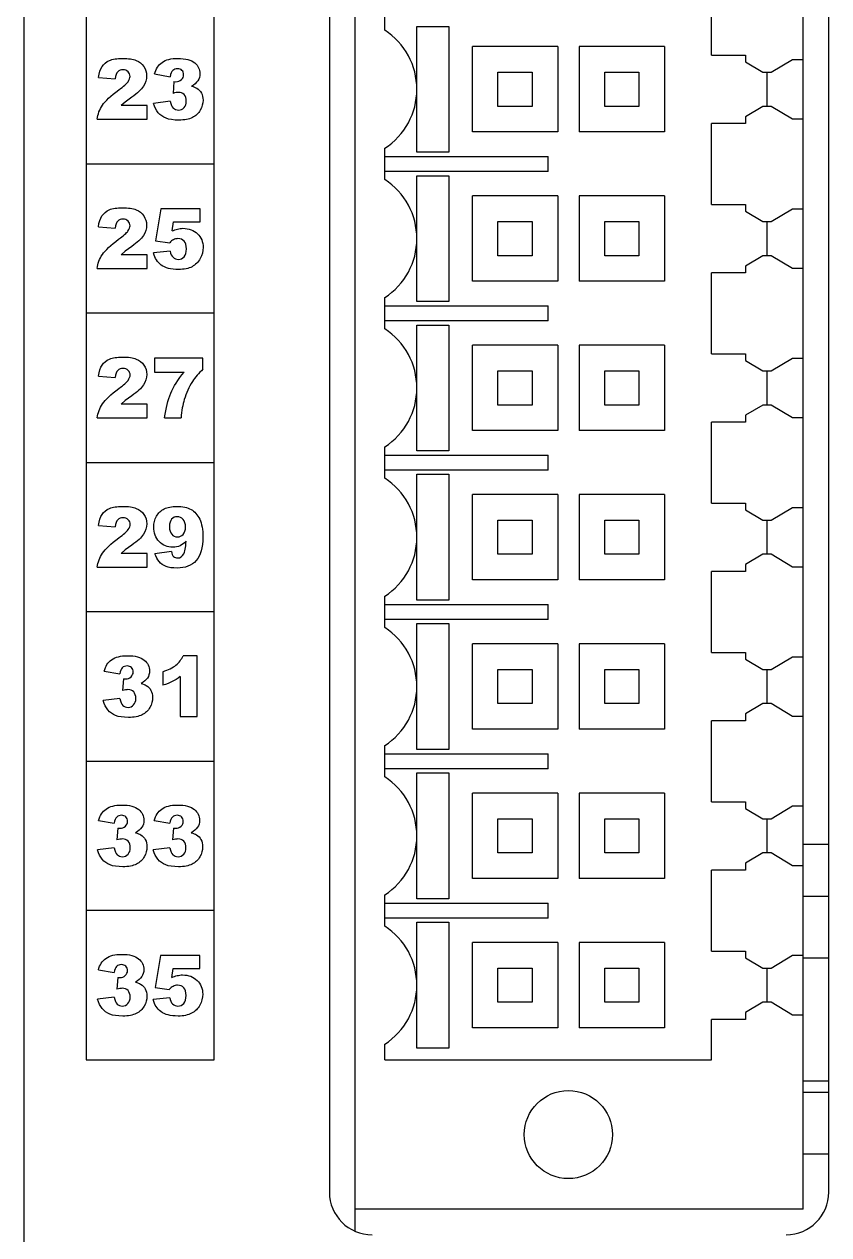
# Model space of a CAD drawing. Header units: millimetres. Extents: x 103 to 136, y 26 to 156.
# Drawn here: x 103.44 to 122.29, y 41.27 to 69.65 of the extents above; entities that cross this region are included whole.
import ezdxf

# ---------------------------------------------------------------- set-up
doc = ezdxf.new("R2010")
doc.units = ezdxf.units.MM
doc.header["$LTSCALE"] = 16.335
doc.layers.get('0').update_dxf_attribs({"linetype": 'CONTINUOUS'})

msp = doc.modelspace()

# ---------------------------------------------------------------- linework, layer by layer
at = {"linetype": 'Continuous'}
for p, q in [((103.435, 32.122), (103.435, 118.022)), ((111.185, 111.872), (111.185, 41.872)), ((121.685, 41.872), (121.685, 111.872)), ((110.585, 111.472), (110.585, 42.272)), ((122.285, 42.272), (122.285, 111.472)), ((104.885, 108.372), (104.885, 45.372)), ((107.885, 45.372), (107.885, 108.372)), ((119.535, 68.922), (119.535, 70.822)), ((111.885, 69.505), (111.885, 70.239)), ((112.635, 69.597), (113.387, 69.597)), ((112.635, 68.126), (112.635, 69.597)), ((113.387, 69.597), (113.387, 66.647)), ((115.935, 69.122), (113.935, 69.122)), ((113.935, 67.122), (113.935, 69.122)), ((115.935, 69.122), (115.935, 67.122)), ((118.435, 69.122), (116.435, 69.122)), ((116.435, 69.122), (116.435, 67.122)), ((118.435, 69.122), (118.435, 67.122)), ((119.535, 68.922), (120.335, 68.922)), ((120.335, 68.922), (120.335, 68.764)), ((120.335, 68.764), (120.738, 68.522)), ((120.935, 68.522), (121.435, 68.823)), ((121.435, 68.823), (121.685, 68.823)), ((105.175, 68.399), (105.564, 68.368)), ((106.489, 68.483), (106.857, 68.417)), ((114.535, 68.522), (115.335, 68.522)), ((114.535, 67.722), (114.535, 68.522)), ((115.335, 68.522), (115.335, 67.722)), ((117.035, 68.522), (117.835, 68.522)), ((117.035, 67.722), (117.035, 68.522)), ((117.835, 68.522), (117.835, 67.722)), ((120.738, 68.522), (120.935, 68.522)), ((120.835, 68.522), (120.835, 67.722)), ((106.941, 68.305), (106.921, 68.027)), ((106.941, 68.305), (106.991, 68.3)), ((112.635, 66.647), (112.635, 68.118)), ((105.799, 67.824), (105.706, 67.739)), ((105.956, 67.938), (105.799, 67.824)), ((106.857, 67.844), (106.468, 67.792)), ((106.313, 67.739), (105.706, 67.739)), ((106.313, 67.422), (106.313, 67.739)), ((115.335, 67.722), (114.535, 67.722)), ((117.835, 67.722), (117.035, 67.722)), ((120.738, 67.722), (120.335, 67.48)), ((120.935, 67.722), (120.738, 67.722)), ((121.435, 67.422), (120.935, 67.722)), ((105.146, 67.422), (106.313, 67.422)), ((120.335, 67.322), (119.535, 67.322)), ((119.535, 65.422), (119.535, 67.322)), ((120.335, 67.48), (120.335, 67.322)), ((121.685, 67.422), (121.435, 67.422)), ((115.935, 67.122), (113.935, 67.122)), ((118.435, 67.122), (116.435, 67.122)), ((111.885, 66.005), (111.885, 66.739)), ((111.885, 66.547), (115.71, 66.547)), ((113.387, 66.647), (112.635, 66.647)), ((115.71, 66.197), (115.71, 66.547)), ((104.885, 66.372), (107.885, 66.372)), ((115.71, 66.197), (111.885, 66.197)), ((112.635, 66.097), (113.387, 66.097)), ((112.635, 64.626), (112.635, 66.097)), ((113.387, 66.097), (113.387, 63.147)), ((115.935, 65.622), (113.935, 65.622)), ((113.935, 63.622), (113.935, 65.622)), ((115.935, 65.622), (115.935, 63.622)), ((118.435, 65.622), (116.435, 65.622)), ((116.435, 65.622), (116.435, 63.622)), ((118.435, 65.622), (118.435, 63.622)), ((106.635, 65.322), (106.512, 64.57)), ((107.559, 65.322), (106.635, 65.322)), ((107.559, 65.012), (107.559, 65.322)), ((119.535, 65.422), (120.335, 65.422)), ((120.335, 65.422), (120.335, 65.264)), ((120.335, 65.264), (120.738, 65.022)), ((120.935, 65.022), (121.435, 65.323)), ((121.435, 65.323), (121.685, 65.323)), ((106.9, 64.802), (106.933, 65.012)), ((106.933, 65.012), (107.559, 65.012)), ((114.535, 65.022), (115.335, 65.022)), ((114.535, 64.222), (114.535, 65.022)), ((115.335, 65.022), (115.335, 64.222)), ((117.035, 65.022), (117.835, 65.022)), ((117.035, 64.222), (117.035, 65.022)), ((117.835, 65.022), (117.835, 64.222)), ((120.738, 65.022), (120.935, 65.022)), ((120.835, 65.022), (120.835, 64.222)), ((105.173, 64.899), (105.563, 64.868)), ((105.954, 64.438), (105.797, 64.324)), ((106.512, 64.57), (106.844, 64.522)), ((112.635, 63.147), (112.635, 64.618)), ((105.797, 64.324), (105.704, 64.239)), ((106.312, 64.239), (105.704, 64.239)), ((106.312, 63.922), (106.312, 64.239)), ((106.855, 64.328), (106.462, 64.285)), ((115.335, 64.222), (114.535, 64.222)), ((117.835, 64.222), (117.035, 64.222)), ((120.738, 64.222), (120.335, 63.98)), ((120.935, 64.222), (120.738, 64.222)), ((121.435, 63.922), (120.935, 64.222)), ((105.145, 63.922), (106.312, 63.922)), ((120.335, 63.98), (120.335, 63.822)), ((121.685, 63.922), (121.435, 63.922)), ((115.935, 63.622), (113.935, 63.622)), ((118.435, 63.622), (116.435, 63.622)), ((120.335, 63.822), (119.535, 63.822)), ((119.535, 61.922), (119.535, 63.822)), ((111.885, 62.505), (111.885, 63.239)), ((111.885, 63.047), (115.71, 63.047)), ((113.387, 63.147), (112.635, 63.147)), ((115.71, 62.697), (115.71, 63.047)), ((107.885, 62.872), (104.885, 62.872)), ((115.71, 62.697), (111.885, 62.697)), ((112.635, 62.597), (113.387, 62.597)), ((112.635, 61.126), (112.635, 62.597)), ((113.387, 62.597), (113.387, 59.647)), ((115.935, 62.122), (113.935, 62.122)), ((113.935, 60.122), (113.935, 62.122)), ((115.935, 62.122), (115.935, 60.122)), ((118.435, 62.122), (116.435, 62.122)), ((116.435, 62.122), (116.435, 60.122)), ((118.435, 62.122), (118.435, 60.122)), ((119.535, 61.922), (120.335, 61.922)), ((120.335, 61.922), (120.335, 61.764)), ((107.623, 61.822), (106.487, 61.822)), ((106.487, 61.822), (106.487, 61.494)), ((107.623, 61.56), (107.623, 61.822)), ((120.335, 61.764), (120.738, 61.522)), ((120.935, 61.522), (121.435, 61.823)), ((121.435, 61.823), (121.685, 61.823)), ((105.176, 61.399), (105.566, 61.368)), ((106.487, 61.494), (107.179, 61.494)), ((114.535, 61.522), (115.335, 61.522)), ((114.535, 60.722), (114.535, 61.522)), ((115.335, 61.522), (115.335, 60.722)), ((117.035, 61.522), (117.835, 61.522)), ((117.035, 60.722), (117.035, 61.522)), ((117.835, 61.522), (117.835, 60.722)), ((120.738, 61.522), (120.935, 61.522)), ((120.835, 61.522), (120.835, 60.722)), ((112.635, 59.647), (112.635, 61.118)), ((105.8, 60.824), (105.707, 60.739)), ((106.315, 60.739), (105.707, 60.739)), ((105.957, 60.938), (105.8, 60.824)), ((106.315, 60.422), (106.315, 60.739)), ((115.335, 60.722), (114.535, 60.722)), ((117.835, 60.722), (117.035, 60.722)), ((120.738, 60.722), (120.335, 60.48)), ((120.335, 60.48), (120.335, 60.322)), ((120.935, 60.722), (120.738, 60.722)), ((121.435, 60.422), (120.935, 60.722)), ((105.148, 60.422), (106.315, 60.422)), ((106.723, 60.422), (107.111, 60.422)), ((120.335, 60.322), (119.535, 60.322)), ((119.535, 58.422), (119.535, 60.322)), ((121.685, 60.422), (121.435, 60.422)), ((115.935, 60.122), (113.935, 60.122)), ((118.435, 60.122), (116.435, 60.122)), ((111.885, 59.005), (111.885, 59.739)), ((113.387, 59.647), (112.635, 59.647)), ((104.885, 59.372), (107.885, 59.372)), ((111.885, 59.547), (115.71, 59.547)), ((115.71, 59.197), (115.71, 59.547)), ((115.71, 59.197), (111.885, 59.197)), ((112.635, 59.097), (113.387, 59.097)), ((112.635, 57.626), (112.635, 59.097)), ((113.387, 59.097), (113.387, 56.147)), ((115.935, 58.622), (113.935, 58.622)), ((113.935, 56.622), (113.935, 58.622)), ((115.935, 58.622), (115.935, 56.622)), ((118.435, 58.622), (116.435, 58.622)), ((116.435, 58.622), (116.435, 56.622)), ((118.435, 58.622), (118.435, 56.622)), ((119.535, 58.422), (120.335, 58.422)), ((120.335, 58.422), (120.335, 58.264)), ((120.335, 58.264), (120.738, 58.022)), ((120.935, 58.022), (121.435, 58.323)), ((121.435, 58.323), (121.685, 58.323)), ((105.177, 57.899), (105.566, 57.868)), ((114.535, 58.022), (115.335, 58.022)), ((114.535, 57.222), (114.535, 58.022)), ((115.335, 58.022), (115.335, 57.222)), ((117.035, 58.022), (117.835, 58.022)), ((117.035, 57.222), (117.035, 58.022)), ((117.835, 58.022), (117.835, 57.222)), ((120.738, 58.022), (120.935, 58.022)), ((120.835, 58.022), (120.835, 57.222)), ((112.635, 56.147), (112.635, 57.618)), ((105.801, 57.324), (105.708, 57.239)), ((105.958, 57.438), (105.801, 57.324)), ((106.315, 57.239), (105.708, 57.239)), ((106.315, 56.922), (106.315, 57.239)), ((106.885, 57.285), (106.498, 57.237)), ((115.335, 57.222), (114.535, 57.222)), ((117.835, 57.222), (117.035, 57.222)), ((120.738, 57.222), (120.335, 56.98)), ((120.935, 57.222), (120.738, 57.222)), ((121.435, 56.922), (120.935, 57.222)), ((105.148, 56.922), (106.315, 56.922)), ((120.335, 56.822), (119.535, 56.822)), ((119.535, 54.922), (119.535, 56.822)), ((120.335, 56.98), (120.335, 56.822)), ((121.685, 56.922), (121.435, 56.922)), ((115.935, 56.622), (113.935, 56.622)), ((118.435, 56.622), (116.435, 56.622)), ((111.885, 55.505), (111.885, 56.239)), ((111.885, 56.047), (115.71, 56.047)), ((113.387, 56.147), (112.635, 56.147)), ((115.71, 55.697), (115.71, 56.047)), ((107.885, 55.872), (104.885, 55.872)), ((115.71, 55.697), (111.885, 55.697)), ((112.635, 55.597), (113.387, 55.597)), ((112.635, 54.126), (112.635, 55.597)), ((113.387, 55.597), (113.387, 52.647)), ((115.935, 55.122), (113.935, 55.122)), ((113.935, 53.122), (113.935, 55.122)), ((115.935, 55.122), (115.935, 53.122)), ((118.435, 55.122), (116.435, 55.122)), ((116.435, 55.122), (116.435, 53.122)), ((118.435, 55.122), (118.435, 53.122)), ((107.484, 54.846), (107.162, 54.846)), ((107.484, 53.422), (107.484, 54.846)), ((119.535, 54.922), (120.335, 54.922)), ((120.335, 54.922), (120.335, 54.764)), ((120.335, 54.764), (120.738, 54.522)), ((120.935, 54.522), (121.435, 54.823)), ((121.435, 54.823), (121.685, 54.823)), ((105.308, 54.483), (105.675, 54.417)), ((114.535, 54.522), (115.335, 54.522)), ((114.535, 53.722), (114.535, 54.522)), ((115.335, 54.522), (115.335, 53.722)), ((117.035, 54.522), (117.835, 54.522)), ((117.035, 53.722), (117.035, 54.522)), ((117.835, 54.522), (117.835, 53.722)), ((120.738, 54.522), (120.935, 54.522)), ((120.835, 54.522), (120.835, 53.722)), ((105.759, 54.305), (105.739, 54.027)), ((105.759, 54.305), (105.81, 54.3)), ((106.682, 54.471), (106.682, 54.152)), ((107.091, 54.355), (107.091, 53.422)), ((112.635, 52.647), (112.635, 54.118)), ((105.675, 53.844), (105.287, 53.792)), ((115.335, 53.722), (114.535, 53.722)), ((117.835, 53.722), (117.035, 53.722)), ((120.738, 53.722), (120.335, 53.48)), ((120.935, 53.722), (120.738, 53.722)), ((121.435, 53.422), (120.935, 53.722)), ((107.091, 53.422), (107.484, 53.422)), ((120.335, 53.48), (120.335, 53.322)), ((121.685, 53.422), (121.435, 53.422)), ((115.935, 53.122), (113.935, 53.122)), ((118.435, 53.122), (116.435, 53.122)), ((120.335, 53.322), (119.535, 53.322)), ((119.535, 51.422), (119.535, 53.322)), ((111.885, 52.005), (111.885, 52.739)), ((111.885, 52.547), (115.71, 52.547)), ((113.387, 52.647), (112.635, 52.647)), ((115.71, 52.197), (115.71, 52.547)), ((104.885, 52.372), (107.885, 52.372)), ((115.71, 52.197), (111.885, 52.197)), ((112.635, 52.097), (113.387, 52.097)), ((112.635, 50.626), (112.635, 52.097)), ((113.387, 52.097), (113.387, 49.147)), ((115.935, 51.622), (113.935, 51.622)), ((113.935, 49.622), (113.935, 51.622)), ((115.935, 51.622), (115.935, 49.622)), ((118.435, 51.622), (116.435, 51.622)), ((116.435, 51.622), (116.435, 49.622)), ((118.435, 51.622), (118.435, 49.622)), ((119.535, 51.422), (120.335, 51.422)), ((120.335, 51.422), (120.335, 51.264)), ((120.335, 51.264), (120.738, 51.022)), ((120.935, 51.022), (121.435, 51.323)), ((121.435, 51.323), (121.685, 51.323)), ((105.176, 50.983), (105.543, 50.917)), ((105.627, 50.805), (105.607, 50.527)), ((105.627, 50.805), (105.678, 50.8)), ((106.48, 50.983), (106.848, 50.917)), ((106.932, 50.805), (106.912, 50.527)), ((106.932, 50.805), (106.983, 50.8)), ((114.535, 51.022), (115.335, 51.022)), ((114.535, 50.222), (114.535, 51.022)), ((115.335, 51.022), (115.335, 50.222)), ((117.035, 51.022), (117.835, 51.022)), ((117.035, 50.222), (117.035, 51.022)), ((117.835, 51.022), (117.835, 50.222)), ((120.738, 51.022), (120.935, 51.022)), ((120.835, 51.022), (120.835, 50.222)), ((112.635, 49.147), (112.635, 50.618)), ((105.543, 50.344), (105.155, 50.292)), ((106.848, 50.344), (106.459, 50.292)), ((122.285, 50.422), (121.685, 50.422)), ((122.285, 50.422), (121.685, 50.422)), ((115.335, 50.222), (114.535, 50.222)), ((117.835, 50.222), (117.035, 50.222)), ((120.738, 50.222), (120.335, 49.98)), ((120.335, 49.98), (120.335, 49.822)), ((120.935, 50.222), (120.738, 50.222)), ((121.435, 49.922), (120.935, 50.222)), ((120.335, 49.822), (119.535, 49.822)), ((119.535, 47.922), (119.535, 49.822)), ((121.685, 49.922), (121.435, 49.922)), ((115.935, 49.622), (113.935, 49.622)), ((118.435, 49.622), (116.435, 49.622)), ((111.885, 48.505), (111.885, 49.239)), ((113.387, 49.147), (112.635, 49.147)), ((121.685, 49.209), (122.285, 49.209)), ((107.885, 48.872), (104.885, 48.872)), ((111.885, 49.047), (115.71, 49.047)), ((115.71, 48.697), (115.71, 49.047)), ((115.71, 48.697), (111.885, 48.697)), ((112.635, 48.597), (113.387, 48.597)), ((112.635, 47.126), (112.635, 48.597)), ((113.387, 48.597), (113.387, 45.647)), ((115.935, 48.122), (113.935, 48.122)), ((113.935, 46.122), (113.935, 48.122)), ((115.935, 48.122), (115.935, 46.122)), ((118.435, 48.122), (116.435, 48.122)), ((116.435, 48.122), (116.435, 46.122)), ((118.435, 48.122), (118.435, 46.122)), ((106.627, 47.822), (106.504, 47.07)), ((107.55, 47.822), (106.627, 47.822)), ((107.55, 47.512), (107.55, 47.822)), ((119.535, 47.922), (120.335, 47.922)), ((120.335, 47.922), (120.335, 47.764)), ((120.335, 47.764), (120.738, 47.522)), ((120.935, 47.522), (121.435, 47.823)), ((121.435, 47.823), (121.685, 47.823)), ((121.685, 47.766), (122.285, 47.766)), ((105.174, 47.483), (105.542, 47.417)), ((106.891, 47.302), (106.925, 47.512)), ((106.925, 47.512), (107.55, 47.512)), ((114.535, 47.522), (115.335, 47.522)), ((114.535, 46.722), (114.535, 47.522)), ((115.335, 47.522), (115.335, 46.722)), ((117.035, 47.522), (117.835, 47.522)), ((117.035, 46.722), (117.035, 47.522)), ((117.835, 47.522), (117.835, 46.722)), ((120.738, 47.522), (120.935, 47.522)), ((120.835, 47.522), (120.835, 46.722)), ((105.626, 47.305), (105.606, 47.027)), ((105.626, 47.305), (105.677, 47.3)), ((112.635, 45.647), (112.635, 47.118)), ((105.542, 46.844), (105.153, 46.792)), ((106.847, 46.828), (106.453, 46.785)), ((106.504, 47.07), (106.835, 47.022)), ((115.335, 46.722), (114.535, 46.722)), ((117.835, 46.722), (117.035, 46.722)), ((120.738, 46.722), (120.335, 46.48)), ((120.935, 46.722), (120.738, 46.722)), ((121.435, 46.422), (120.935, 46.722)), ((120.335, 46.322), (119.535, 46.322)), ((119.535, 45.372), (119.535, 46.322)), ((120.335, 46.48), (120.335, 46.322)), ((121.685, 46.422), (121.435, 46.422)), ((115.935, 46.122), (113.935, 46.122)), ((118.435, 46.122), (116.435, 46.122)), ((111.885, 45.372), (111.885, 45.739)), ((113.387, 45.647), (112.635, 45.647)), ((104.885, 45.372), (107.885, 45.372)), ((111.885, 45.372), (119.535, 45.372)), ((121.685, 44.879), (122.285, 44.879)), ((122.285, 44.609), (121.685, 44.609)), ((122.285, 43.166), (121.685, 43.166)), ((121.685, 41.872), (111.185, 41.872)), ((111.185, 41.872), (111.185, 41.356))]:
    msp.add_line(p, q, dxfattribs=at)
msp.add_circle((116.185, 43.622), 1.033, dxfattribs=at)
for centre, radius, start, end in [((110.985, 68.122), 1.65, 303.0557, 56.9443), ((110.985, 64.622), 1.65, 303.0557, 56.9443), ((110.985, 61.122), 1.65, 303.0557, 56.9443), ((110.985, 57.622), 1.65, 303.0557, 56.9443), ((110.985, 54.122), 1.65, 303.0557, 56.9443), ((110.985, 50.622), 1.65, 303.0557, 56.9443), ((110.985, 47.122), 1.65, 303.0557, 56.9443), ((111.585, 42.272), 1, 180, 270), ((121.285, 42.272), 1, 270, 0)]:
    msp.add_arc(centre, radius, start, end, dxfattribs=at)
for points in [[(105.259, 68.656), (105.299, 68.716), (105.356, 68.764), (105.431, 68.797)], [(105.431, 68.797), (105.505, 68.829), (105.607, 68.846), (105.739, 68.846)], [(105.739, 68.846), (105.876, 68.846), (105.982, 68.83), (106.058, 68.799)], [(106.058, 68.799), (106.135, 68.768), (106.194, 68.72), (106.238, 68.655)], [(106.489, 68.483), (106.519, 68.6), (106.578, 68.69), (106.665, 68.752)], [(106.665, 68.752), (106.751, 68.815), (106.875, 68.846), (107.034, 68.846)], [(107.034, 68.846), (107.217, 68.846), (107.348, 68.812), (107.43, 68.744)], [(107.43, 68.744), (107.512, 68.675), (107.553, 68.59), (107.553, 68.487)], [(105.175, 68.399), (105.19, 68.508), (105.218, 68.594), (105.259, 68.656)], [(105.628, 68.533), (105.596, 68.502), (105.575, 68.446), (105.564, 68.368)], [(105.75, 68.58), (105.7, 68.58), (105.659, 68.564), (105.628, 68.533)], [(105.868, 68.534), (105.837, 68.565), (105.797, 68.58), (105.75, 68.58)], [(105.916, 68.425), (105.916, 68.467), (105.9, 68.503), (105.868, 68.534)], [(105.868, 68.3), (105.9, 68.344), (105.916, 68.385), (105.916, 68.425)], [(106.304, 68.439), (106.304, 68.353), (106.278, 68.271), (106.228, 68.194)], [(106.238, 68.655), (106.282, 68.59), (106.304, 68.519), (106.304, 68.439)], [(106.915, 68.563), (106.886, 68.535), (106.866, 68.486), (106.857, 68.417)], [(107.027, 68.605), (106.981, 68.605), (106.943, 68.59), (106.915, 68.563)], [(107.131, 68.566), (107.106, 68.591), (107.07, 68.605), (107.027, 68.605)], [(107.118, 68.349), (107.153, 68.381), (107.17, 68.419), (107.17, 68.464)], [(107.17, 68.464), (107.17, 68.506), (107.156, 68.541), (107.131, 68.566)], [(107.553, 68.487), (107.553, 68.426), (107.536, 68.372), (107.503, 68.323)], [(105.267, 67.747), (105.335, 67.848), (105.462, 67.969), (105.649, 68.107)], [(105.649, 68.107), (105.763, 68.191), (105.836, 68.256), (105.868, 68.3)], [(106.228, 68.194), (106.179, 68.116), (106.088, 68.031), (105.956, 67.938)], [(106.991, 68.3), (107.042, 68.3), (107.084, 68.316), (107.118, 68.349)], [(107.503, 68.323), (107.47, 68.273), (107.42, 68.23), (107.353, 68.194)], [(107.353, 68.194), (107.407, 68.181), (107.449, 68.164), (107.477, 68.147)], [(107.477, 68.147), (107.523, 68.119), (107.559, 68.08), (107.585, 68.034)], [(106.857, 67.844), (106.872, 67.765), (106.895, 67.711), (106.927, 67.68)], [(107.047, 68.05), (107.016, 68.05), (106.974, 68.042), (106.921, 68.027)], [(107.182, 67.996), (107.149, 68.032), (107.104, 68.05), (107.047, 68.05)], [(107.18, 67.693), (107.215, 67.731), (107.233, 67.781), (107.233, 67.845)], [(107.233, 67.845), (107.233, 67.91), (107.216, 67.96), (107.182, 67.996)], [(107.624, 67.866), (107.624, 67.784), (107.602, 67.706), (107.56, 67.632)], [(107.585, 68.034), (107.611, 67.987), (107.624, 67.931), (107.624, 67.866)], [(105.146, 67.422), (105.16, 67.537), (105.2, 67.646), (105.267, 67.747)], [(106.577, 67.574), (106.529, 67.632), (106.493, 67.704), (106.468, 67.792)], [(106.758, 67.443), (106.685, 67.473), (106.624, 67.517), (106.577, 67.574)], [(106.927, 67.68), (106.96, 67.65), (107.001, 67.635), (107.05, 67.635)], [(107.05, 67.635), (107.102, 67.635), (107.146, 67.654), (107.18, 67.693)], [(107.56, 67.632), (107.517, 67.557), (107.456, 67.499), (107.376, 67.459)], [(107.06, 67.399), (106.932, 67.399), (106.832, 67.414), (106.758, 67.443)], [(107.376, 67.459), (107.296, 67.42), (107.19, 67.399), (107.06, 67.399)], [(105.257, 65.156), (105.298, 65.216), (105.355, 65.264), (105.429, 65.297)], [(105.429, 65.297), (105.504, 65.329), (105.606, 65.346), (105.738, 65.346)], [(105.738, 65.346), (105.874, 65.346), (105.98, 65.33), (106.057, 65.299)], [(106.057, 65.299), (106.133, 65.268), (106.192, 65.22), (106.236, 65.155)], [(105.173, 64.899), (105.189, 65.008), (105.216, 65.094), (105.257, 65.156)], [(105.626, 65.033), (105.595, 65.002), (105.574, 64.946), (105.563, 64.868)], [(105.748, 65.08), (105.699, 65.08), (105.658, 65.064), (105.626, 65.033)], [(105.867, 65.034), (105.835, 65.065), (105.796, 65.08), (105.748, 65.08)], [(105.914, 64.925), (105.914, 64.967), (105.898, 65.003), (105.867, 65.034)], [(106.236, 65.155), (106.28, 65.09), (106.302, 65.019), (106.302, 64.939)], [(105.648, 64.607), (105.762, 64.691), (105.834, 64.756), (105.866, 64.8)], [(105.866, 64.8), (105.898, 64.844), (105.914, 64.885), (105.914, 64.925)], [(106.302, 64.939), (106.302, 64.853), (106.276, 64.771), (106.227, 64.694)], [(106.9, 64.802), (106.943, 64.822), (106.986, 64.837), (107.028, 64.847)], [(107.028, 64.847), (107.07, 64.857), (107.112, 64.863), (107.154, 64.863)], [(107.154, 64.863), (107.293, 64.863), (107.407, 64.82), (107.494, 64.736)], [(107.494, 64.736), (107.582, 64.651), (107.626, 64.544), (107.626, 64.416)], [(105.266, 64.247), (105.334, 64.348), (105.461, 64.469), (105.648, 64.607)], [(106.227, 64.694), (106.177, 64.616), (106.086, 64.531), (105.954, 64.438)], [(106.929, 64.595), (106.903, 64.581), (106.874, 64.557), (106.844, 64.522)], [(107.038, 64.622), (107, 64.622), (106.964, 64.613), (106.929, 64.595)], [(107.18, 64.564), (107.144, 64.602), (107.098, 64.622), (107.038, 64.622)], [(107.234, 64.381), (107.234, 64.464), (107.216, 64.525), (107.18, 64.564)], [(107.626, 64.416), (107.626, 64.325), (107.603, 64.239), (107.558, 64.155)], [(105.145, 63.922), (105.158, 64.037), (105.198, 64.146), (105.266, 64.247)], [(106.533, 64.121), (106.505, 64.165), (106.481, 64.219), (106.462, 64.285)], [(106.855, 64.328), (106.865, 64.265), (106.887, 64.217), (106.922, 64.184)], [(106.922, 64.184), (106.956, 64.152), (106.998, 64.135), (107.047, 64.135)], [(107.047, 64.135), (107.101, 64.135), (107.145, 64.155), (107.181, 64.196)], [(107.181, 64.196), (107.216, 64.238), (107.234, 64.299), (107.234, 64.381)], [(107.558, 64.155), (107.513, 64.071), (107.449, 64.008), (107.367, 63.964)], [(106.645, 64.003), (106.599, 64.037), (106.562, 64.077), (106.533, 64.121)], [(106.813, 63.925), (106.747, 63.942), (106.691, 63.968), (106.645, 64.003)], [(107.051, 63.899), (106.958, 63.899), (106.879, 63.908), (106.813, 63.925)], [(107.367, 63.964), (107.285, 63.92), (107.179, 63.899), (107.051, 63.899)], [(105.176, 61.399), (105.192, 61.508), (105.219, 61.594), (105.26, 61.656)], [(105.26, 61.656), (105.3, 61.716), (105.358, 61.764), (105.432, 61.797)], [(105.432, 61.797), (105.507, 61.829), (105.609, 61.846), (105.741, 61.846)], [(105.751, 61.58), (105.701, 61.58), (105.66, 61.564), (105.629, 61.533)], [(105.741, 61.846), (105.877, 61.846), (105.983, 61.83), (106.059, 61.799)], [(105.87, 61.534), (105.838, 61.565), (105.799, 61.58), (105.751, 61.58)], [(106.059, 61.799), (106.136, 61.768), (106.195, 61.72), (106.239, 61.655)], [(106.239, 61.655), (106.283, 61.59), (106.305, 61.519), (106.305, 61.439)], [(105.629, 61.533), (105.597, 61.502), (105.576, 61.446), (105.566, 61.368)], [(105.651, 61.107), (105.765, 61.191), (105.837, 61.256), (105.869, 61.3)], [(105.869, 61.3), (105.901, 61.344), (105.917, 61.385), (105.917, 61.425)], [(105.917, 61.425), (105.917, 61.467), (105.901, 61.503), (105.87, 61.534)], [(106.305, 61.439), (106.305, 61.353), (106.279, 61.271), (106.23, 61.194)], [(106.867, 60.997), (106.932, 61.152), (107.037, 61.317), (107.179, 61.494)], [(107.623, 61.56), (107.524, 61.47), (107.441, 61.374), (107.376, 61.27)], [(105.269, 60.747), (105.337, 60.848), (105.464, 60.969), (105.651, 61.107)], [(106.23, 61.194), (106.18, 61.116), (106.089, 61.031), (105.957, 60.938)], [(107.376, 61.27), (107.295, 61.144), (107.231, 61.004), (107.185, 60.85)], [(105.148, 60.422), (105.161, 60.537), (105.201, 60.646), (105.269, 60.747)], [(106.723, 60.422), (106.754, 60.651), (106.802, 60.843), (106.867, 60.997)], [(107.185, 60.85), (107.148, 60.729), (107.123, 60.587), (107.111, 60.422)], [(105.26, 58.156), (105.301, 58.216), (105.358, 58.264), (105.433, 58.297)], [(105.433, 58.297), (105.507, 58.329), (105.609, 58.346), (105.741, 58.346)], [(105.741, 58.346), (105.878, 58.346), (105.984, 58.33), (106.06, 58.299)], [(106.06, 58.299), (106.136, 58.268), (106.196, 58.22), (106.24, 58.155)], [(106.535, 58.114), (106.579, 58.191), (106.639, 58.248), (106.716, 58.287)], [(106.716, 58.287), (106.793, 58.326), (106.89, 58.346), (107.006, 58.346)], [(107.006, 58.346), (107.146, 58.346), (107.259, 58.321), (107.343, 58.273)], [(107.343, 58.273), (107.428, 58.226), (107.495, 58.15), (107.546, 58.045)], [(105.177, 57.899), (105.192, 58.008), (105.22, 58.094), (105.26, 58.156)], [(105.63, 58.033), (105.598, 58.002), (105.577, 57.946), (105.566, 57.868)], [(105.752, 58.08), (105.702, 58.08), (105.661, 58.064), (105.63, 58.033)], [(105.87, 58.034), (105.839, 58.065), (105.799, 58.08), (105.752, 58.08)], [(105.918, 57.925), (105.918, 57.967), (105.902, 58.003), (105.87, 58.034)], [(105.87, 57.8), (105.902, 57.844), (105.918, 57.885), (105.918, 57.925)], [(106.306, 57.939), (106.306, 57.853), (106.28, 57.771), (106.23, 57.694)], [(106.24, 58.155), (106.284, 58.09), (106.306, 58.019), (106.306, 57.939)], [(106.469, 57.86), (106.469, 57.953), (106.491, 58.038), (106.535, 58.114)], [(106.889, 58.045), (106.855, 58.006), (106.838, 57.948), (106.838, 57.871)], [(107.018, 58.104), (106.966, 58.104), (106.923, 58.084), (106.889, 58.045)], [(107.157, 58.039), (107.119, 58.082), (107.072, 58.104), (107.018, 58.104)], [(107.215, 57.861), (107.215, 57.937), (107.196, 57.996), (107.157, 58.039)], [(107.546, 58.045), (107.597, 57.939), (107.622, 57.802), (107.622, 57.63)], [(105.269, 57.247), (105.337, 57.348), (105.464, 57.469), (105.651, 57.607)], [(105.651, 57.607), (105.765, 57.691), (105.838, 57.756), (105.87, 57.8)], [(106.23, 57.694), (106.18, 57.616), (106.09, 57.531), (105.958, 57.438)], [(106.598, 57.522), (106.512, 57.611), (106.469, 57.724), (106.469, 57.86)], [(106.838, 57.871), (106.838, 57.792), (106.856, 57.732), (106.891, 57.691)], [(106.891, 57.691), (106.926, 57.649), (106.97, 57.629), (107.024, 57.629)], [(107.024, 57.629), (107.078, 57.629), (107.124, 57.649), (107.16, 57.689)], [(107.16, 57.689), (107.197, 57.729), (107.215, 57.787), (107.215, 57.861)], [(107.622, 57.63), (107.622, 57.377), (107.569, 57.192), (107.463, 57.074)], [(106.916, 57.388), (106.79, 57.388), (106.684, 57.432), (106.598, 57.522)], [(107.086, 57.422), (107.036, 57.399), (106.98, 57.388), (106.916, 57.388)], [(107.229, 57.527), (107.182, 57.479), (107.134, 57.444), (107.086, 57.422)], [(107.171, 57.232), (107.197, 57.278), (107.216, 57.376), (107.229, 57.527)], [(105.148, 56.922), (105.161, 57.037), (105.202, 57.146), (105.269, 57.247)], [(106.597, 57.05), (106.554, 57.1), (106.521, 57.162), (106.498, 57.237)], [(106.757, 56.937), (106.692, 56.963), (106.639, 57.001), (106.597, 57.05)], [(106.885, 57.285), (106.895, 57.231), (106.912, 57.193), (106.936, 57.17)], [(106.936, 57.17), (106.961, 57.148), (106.99, 57.137), (107.026, 57.137)], [(107.463, 57.074), (107.356, 56.957), (107.209, 56.899), (107.021, 56.899)], [(107.026, 57.137), (107.088, 57.137), (107.136, 57.169), (107.171, 57.232)], [(107.021, 56.899), (106.909, 56.899), (106.821, 56.912), (106.757, 56.937)], [(105.484, 54.752), (105.57, 54.815), (105.693, 54.846), (105.853, 54.846)], [(105.853, 54.846), (106.035, 54.846), (106.167, 54.812), (106.249, 54.744)], [(106.99, 54.625), (107.063, 54.684), (107.12, 54.758), (107.162, 54.846)], [(105.308, 54.483), (105.338, 54.6), (105.396, 54.69), (105.484, 54.752)], [(105.733, 54.563), (105.705, 54.535), (105.685, 54.486), (105.675, 54.417)], [(105.845, 54.605), (105.799, 54.605), (105.762, 54.59), (105.733, 54.563)], [(105.95, 54.566), (105.924, 54.591), (105.889, 54.605), (105.845, 54.605)], [(105.988, 54.464), (105.988, 54.506), (105.975, 54.541), (105.95, 54.566)], [(106.249, 54.744), (106.33, 54.675), (106.371, 54.59), (106.371, 54.487)], [(106.371, 54.487), (106.371, 54.426), (106.354, 54.372), (106.322, 54.323)], [(106.682, 54.471), (106.814, 54.513), (106.917, 54.565), (106.99, 54.625)], [(105.81, 54.3), (105.86, 54.3), (105.903, 54.316), (105.937, 54.349)], [(105.937, 54.349), (105.971, 54.381), (105.988, 54.419), (105.988, 54.464)], [(106.322, 54.323), (106.288, 54.273), (106.239, 54.23), (106.172, 54.194)], [(106.905, 54.238), (106.846, 54.207), (106.772, 54.179), (106.682, 54.152)], [(107.091, 54.355), (107.027, 54.307), (106.964, 54.268), (106.905, 54.238)], [(105.865, 54.05), (105.835, 54.05), (105.793, 54.042), (105.739, 54.027)], [(106.001, 53.996), (105.967, 54.032), (105.923, 54.05), (105.865, 54.05)], [(106.051, 53.845), (106.051, 53.91), (106.034, 53.96), (106.001, 53.996)], [(106.172, 54.194), (106.225, 54.181), (106.267, 54.164), (106.296, 54.147)], [(106.296, 54.147), (106.342, 54.119), (106.378, 54.08), (106.404, 54.034)], [(106.404, 54.034), (106.43, 53.987), (106.443, 53.931), (106.443, 53.866)], [(105.395, 53.574), (105.348, 53.632), (105.311, 53.704), (105.287, 53.792)], [(105.675, 53.844), (105.691, 53.765), (105.713, 53.711), (105.746, 53.68)], [(105.746, 53.68), (105.778, 53.65), (105.819, 53.635), (105.869, 53.635)], [(105.869, 53.635), (105.921, 53.635), (105.965, 53.654), (105.999, 53.693)], [(105.999, 53.693), (106.033, 53.731), (106.051, 53.781), (106.051, 53.845)], [(106.379, 53.632), (106.336, 53.557), (106.275, 53.499), (106.195, 53.459)], [(106.443, 53.866), (106.443, 53.784), (106.421, 53.706), (106.379, 53.632)], [(105.577, 53.443), (105.503, 53.473), (105.443, 53.517), (105.395, 53.574)], [(105.879, 53.399), (105.751, 53.399), (105.65, 53.414), (105.577, 53.443)], [(106.195, 53.459), (106.115, 53.42), (106.009, 53.399), (105.879, 53.399)], [(105.176, 50.983), (105.206, 51.1), (105.265, 51.19), (105.352, 51.252)], [(105.352, 51.252), (105.438, 51.315), (105.562, 51.346), (105.721, 51.346)], [(105.713, 51.105), (105.668, 51.105), (105.63, 51.09), (105.602, 51.063)], [(105.818, 51.066), (105.793, 51.091), (105.757, 51.105), (105.713, 51.105)], [(105.721, 51.346), (105.903, 51.346), (106.035, 51.312), (106.117, 51.244)], [(106.117, 51.244), (106.199, 51.175), (106.24, 51.09), (106.24, 50.987)], [(106.48, 50.983), (106.511, 51.1), (106.569, 51.19), (106.656, 51.252)], [(106.656, 51.252), (106.743, 51.315), (106.866, 51.346), (107.026, 51.346)], [(107.018, 51.105), (106.972, 51.105), (106.935, 51.09), (106.906, 51.063)], [(107.122, 51.066), (107.097, 51.091), (107.062, 51.105), (107.018, 51.105)], [(107.026, 51.346), (107.208, 51.346), (107.34, 51.312), (107.421, 51.244)], [(107.421, 51.244), (107.503, 51.175), (107.544, 51.09), (107.544, 50.987)], [(105.602, 51.063), (105.573, 51.035), (105.553, 50.986), (105.543, 50.917)], [(105.678, 50.8), (105.729, 50.8), (105.771, 50.816), (105.805, 50.849)], [(105.805, 50.849), (105.839, 50.881), (105.857, 50.919), (105.857, 50.964)], [(105.857, 50.964), (105.857, 51.006), (105.843, 51.041), (105.818, 51.066)], [(106.19, 50.823), (106.157, 50.773), (106.107, 50.73), (106.04, 50.694)], [(106.24, 50.987), (106.24, 50.926), (106.222, 50.872), (106.19, 50.823)], [(106.906, 51.063), (106.878, 51.035), (106.857, 50.986), (106.848, 50.917)], [(106.983, 50.8), (107.033, 50.8), (107.075, 50.816), (107.11, 50.849)], [(107.11, 50.849), (107.144, 50.881), (107.161, 50.919), (107.161, 50.964)], [(107.161, 50.964), (107.161, 51.006), (107.148, 51.041), (107.122, 51.066)], [(107.494, 50.823), (107.461, 50.773), (107.411, 50.73), (107.345, 50.694)], [(107.544, 50.987), (107.544, 50.926), (107.527, 50.872), (107.494, 50.823)], [(105.733, 50.55), (105.703, 50.55), (105.661, 50.542), (105.607, 50.527)], [(105.869, 50.496), (105.836, 50.532), (105.791, 50.55), (105.733, 50.55)], [(106.04, 50.694), (106.094, 50.681), (106.136, 50.664), (106.164, 50.647)], [(106.164, 50.647), (106.21, 50.619), (106.246, 50.58), (106.272, 50.534)], [(106.272, 50.534), (106.298, 50.487), (106.311, 50.431), (106.311, 50.366)], [(107.038, 50.55), (107.007, 50.55), (106.965, 50.542), (106.912, 50.527)], [(107.173, 50.496), (107.14, 50.532), (107.095, 50.55), (107.038, 50.55)], [(107.345, 50.694), (107.398, 50.681), (107.44, 50.664), (107.468, 50.647)], [(107.468, 50.647), (107.515, 50.619), (107.551, 50.58), (107.577, 50.534)], [(107.577, 50.534), (107.602, 50.487), (107.616, 50.431), (107.616, 50.366)], [(105.264, 50.074), (105.216, 50.132), (105.18, 50.204), (105.155, 50.292)], [(105.543, 50.344), (105.559, 50.265), (105.582, 50.211), (105.614, 50.18)], [(105.867, 50.193), (105.902, 50.231), (105.92, 50.281), (105.92, 50.345)], [(105.92, 50.345), (105.92, 50.41), (105.903, 50.46), (105.869, 50.496)], [(106.311, 50.366), (106.311, 50.284), (106.289, 50.206), (106.247, 50.132)], [(106.568, 50.074), (106.52, 50.132), (106.484, 50.204), (106.459, 50.292)], [(106.848, 50.344), (106.863, 50.265), (106.886, 50.211), (106.919, 50.18)], [(107.172, 50.193), (107.206, 50.231), (107.224, 50.281), (107.224, 50.345)], [(107.224, 50.345), (107.224, 50.41), (107.207, 50.46), (107.173, 50.496)], [(107.616, 50.366), (107.616, 50.284), (107.594, 50.206), (107.551, 50.132)], [(105.445, 49.943), (105.372, 49.973), (105.311, 50.017), (105.264, 50.074)], [(105.747, 49.899), (105.619, 49.899), (105.519, 49.914), (105.445, 49.943)], [(105.614, 50.18), (105.647, 50.15), (105.688, 50.135), (105.737, 50.135)], [(105.737, 50.135), (105.789, 50.135), (105.833, 50.154), (105.867, 50.193)], [(106.063, 49.959), (105.983, 49.92), (105.877, 49.899), (105.747, 49.899)], [(106.247, 50.132), (106.204, 50.057), (106.143, 49.999), (106.063, 49.959)], [(106.75, 49.943), (106.676, 49.973), (106.616, 50.017), (106.568, 50.074)], [(107.051, 49.899), (106.923, 49.899), (106.823, 49.914), (106.75, 49.943)], [(106.919, 50.18), (106.951, 50.15), (106.992, 50.135), (107.042, 50.135)], [(107.042, 50.135), (107.093, 50.135), (107.137, 50.154), (107.172, 50.193)], [(107.367, 49.959), (107.287, 49.92), (107.181, 49.899), (107.051, 49.899)], [(107.551, 50.132), (107.509, 50.057), (107.448, 49.999), (107.367, 49.959)], [(105.174, 47.483), (105.205, 47.6), (105.263, 47.69), (105.35, 47.752)], [(105.35, 47.752), (105.437, 47.815), (105.56, 47.846), (105.72, 47.846)], [(105.72, 47.846), (105.902, 47.846), (106.034, 47.812), (106.116, 47.744)], [(106.116, 47.744), (106.197, 47.675), (106.238, 47.59), (106.238, 47.487)], [(105.6, 47.563), (105.572, 47.535), (105.552, 47.486), (105.542, 47.417)], [(105.712, 47.605), (105.666, 47.605), (105.629, 47.59), (105.6, 47.563)], [(105.817, 47.566), (105.791, 47.591), (105.756, 47.605), (105.712, 47.605)], [(105.804, 47.349), (105.838, 47.381), (105.855, 47.419), (105.855, 47.464)], [(105.855, 47.464), (105.855, 47.506), (105.842, 47.541), (105.817, 47.566)], [(106.238, 47.487), (106.238, 47.426), (106.221, 47.372), (106.188, 47.323)], [(105.677, 47.3), (105.727, 47.3), (105.769, 47.316), (105.804, 47.349)], [(106.188, 47.323), (106.155, 47.273), (106.105, 47.23), (106.039, 47.194)], [(106.039, 47.194), (106.092, 47.181), (106.134, 47.164), (106.163, 47.147)], [(106.163, 47.147), (106.209, 47.119), (106.245, 47.08), (106.271, 47.034)], [(106.891, 47.302), (106.934, 47.322), (106.977, 47.337), (107.019, 47.347)], [(107.03, 47.122), (106.992, 47.122), (106.955, 47.113), (106.921, 47.095)], [(107.019, 47.347), (107.061, 47.357), (107.103, 47.363), (107.145, 47.363)], [(107.172, 47.064), (107.136, 47.102), (107.089, 47.122), (107.03, 47.122)], [(107.145, 47.363), (107.285, 47.363), (107.398, 47.32), (107.486, 47.236)], [(107.486, 47.236), (107.573, 47.151), (107.617, 47.044), (107.617, 46.916)], [(105.542, 46.844), (105.557, 46.765), (105.58, 46.711), (105.613, 46.68)], [(105.732, 47.05), (105.701, 47.05), (105.659, 47.042), (105.606, 47.027)], [(105.867, 46.996), (105.834, 47.032), (105.789, 47.05), (105.732, 47.05)], [(105.866, 46.693), (105.9, 46.731), (105.918, 46.781), (105.918, 46.845)], [(105.918, 46.845), (105.918, 46.91), (105.901, 46.96), (105.867, 46.996)], [(106.31, 46.866), (106.31, 46.784), (106.288, 46.706), (106.245, 46.632)], [(106.271, 47.034), (106.296, 46.987), (106.31, 46.931), (106.31, 46.866)], [(106.921, 47.095), (106.894, 47.081), (106.866, 47.057), (106.835, 47.022)], [(106.847, 46.828), (106.856, 46.765), (106.878, 46.717), (106.913, 46.684)], [(107.226, 46.881), (107.226, 46.964), (107.207, 47.025), (107.172, 47.064)], [(107.172, 46.696), (107.207, 46.738), (107.226, 46.799), (107.226, 46.881)], [(107.617, 46.916), (107.617, 46.825), (107.594, 46.739), (107.55, 46.655)], [(105.262, 46.574), (105.214, 46.632), (105.178, 46.704), (105.153, 46.792)], [(105.444, 46.443), (105.37, 46.473), (105.31, 46.517), (105.262, 46.574)], [(105.613, 46.68), (105.645, 46.65), (105.686, 46.635), (105.736, 46.635)], [(105.736, 46.635), (105.787, 46.635), (105.831, 46.654), (105.866, 46.693)], [(106.245, 46.632), (106.203, 46.557), (106.142, 46.499), (106.061, 46.459)], [(106.525, 46.621), (106.496, 46.665), (106.472, 46.719), (106.453, 46.785)], [(106.636, 46.503), (106.591, 46.537), (106.553, 46.577), (106.525, 46.621)], [(106.913, 46.684), (106.948, 46.652), (106.99, 46.635), (107.038, 46.635)], [(107.038, 46.635), (107.092, 46.635), (107.137, 46.655), (107.172, 46.696)], [(107.55, 46.655), (107.504, 46.571), (107.441, 46.508), (107.358, 46.464)], [(105.745, 46.399), (105.617, 46.399), (105.517, 46.414), (105.444, 46.443)], [(106.061, 46.459), (105.981, 46.42), (105.875, 46.399), (105.745, 46.399)], [(106.805, 46.425), (106.739, 46.442), (106.682, 46.468), (106.636, 46.503)], [(107.042, 46.399), (106.95, 46.399), (106.87, 46.408), (106.805, 46.425)], [(107.358, 46.464), (107.276, 46.42), (107.17, 46.399), (107.042, 46.399)]]:
    msp.add_open_spline(points, degree=3, dxfattribs=at)

doc.saveas('drawing.dxf')
